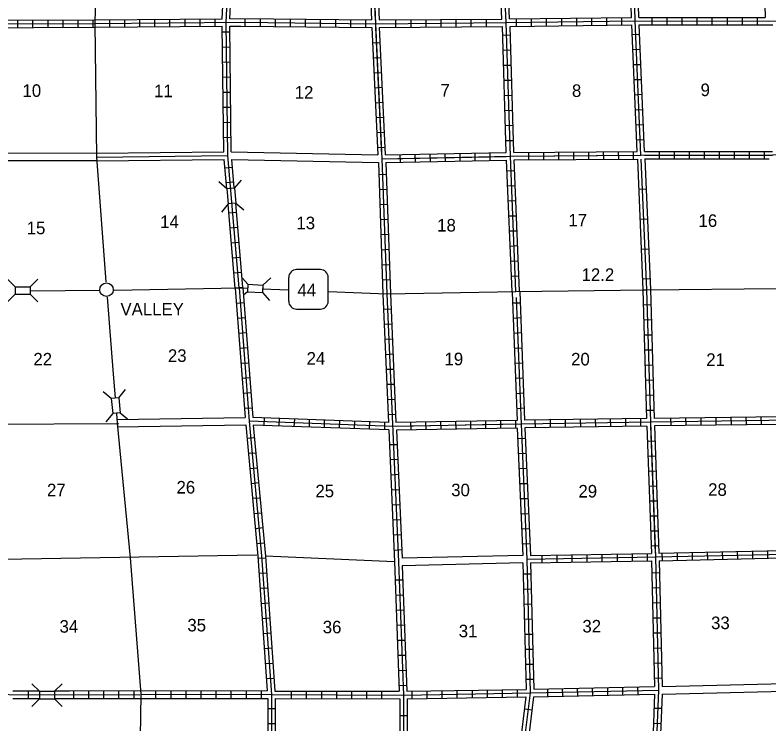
# Model space of a CAD drawing. Extents: x 1573595 to 1966509, y 15645447 to 16022437.
# Drawn here: x 1830649 to 1860673, y 15743032 to 15771259 of the extents above; entities that cross this region are included whole.
import ezdxf

# ---------------------------------------------------------------- set-up
doc = ezdxf.new("R2010")
doc.units = 0
for name, color, linetype in [('L11', 7, 'Continuous'), ('L13', 7, 'Continuous'), ('L14', 7, 'Continuous'), ('L16', 7, 'Continuous'), ('L18', 7, 'Continuous'), ('L28', 7, 'Continuous'), ('L3', 7, 'Continuous'), ('L4', 7, 'Continuous'), ('L8', 7, 'Continuous'), ('L9', 7, 'Continuous')]:
    doc.layers.add(name, color=color, linetype=linetype)

msp = doc.modelspace()

# ---------------------------------------------------------------- linework, layer by layer
at = {"layer": 'L11'}
for points in [[(1844636, 15776149), (1844844, 15771065)], [(1844936, 15776157), (1845144, 15771065)], [(1860394, 15776165), (1860519, 15771165)], [(1833894, 15765757), (1828736, 15765749)], [(1833894, 15765757), (1838961, 15765807)], [(1839261, 15765807), (1845094, 15765690)], [(1833894, 15765457), (1828753, 15765449)], [(1833894, 15765457), (1838978, 15765507)], [(1839278, 15765507), (1845119, 15765390)], [(1834719, 15755157), (1839811, 15755240)], [(1834719, 15754857), (1839836, 15754940)], [(1850877, 15749732), (1846061, 15749632)], [(1850877, 15749440), (1846069, 15749332)], [(1856419, 15744523), (1861302, 15744640)], [(1856419, 15744223), (1861302, 15744340)]]:
    msp.add_lwpolyline(points, dxfattribs=at)
at = {"layer": 'L13'}
for points in [[(1829603, 15754974), (1834778, 15754999)], [(1830128, 15749590), (1840278, 15749765)], [(1845767, 15749482), (1840626, 15749716)]]:
    msp.add_lwpolyline(points, dxfattribs=at)
at = {"layer": 'L16'}
msp.add_circle((1834290, 15760321), 269, dxfattribs=at)
at = {"layer": 'L18'}
for p, q in [((1839086, 15764340), (1838761, 15764615)), ((1839386, 15764365), (1839661, 15764690)), ((1839386, 15764365), (1839086, 15764340)), ((1839086, 15764340), (1839136, 15763740)), ((1839386, 15764365), (1839436, 15763765)), ((1839136, 15763740), (1838869, 15763415)), ((1839436, 15763765), (1839136, 15763740)), ((1839436, 15763765), (1839761, 15763499)), ((1830653, 15760440), (1830353, 15760740)), ((1831253, 15760440), (1831553, 15760740)), ((1839919, 15760540), (1839703, 15760782)), ((1840519, 15760507), (1840836, 15760790)), ((1830653, 15760440), (1830653, 15760140)), ((1830653, 15760440), (1831253, 15760440)), ((1831253, 15760440), (1831253, 15760140)), ((1839919, 15760540), (1839903, 15760240)), ((1839919, 15760540), (1840519, 15760507)), ((1840519, 15760507), (1840503, 15760207)), ((1830653, 15760140), (1830353, 15759840)), ((1830653, 15760140), (1831253, 15760140)), ((1831253, 15760140), (1831553, 15759840)), ((1839903, 15760240), (1839744, 15760099)), ((1839903, 15760240), (1840503, 15760207)), ((1840503, 15760207), (1840786, 15759890)), ((1834478, 15755990), (1834153, 15756257)), ((1834778, 15756015), (1835044, 15756349)), ((1834778, 15756015), (1834478, 15755990)), ((1834478, 15755990), (1834536, 15755390)), ((1834778, 15756015), (1834836, 15755424)), ((1834536, 15755390), (1834269, 15755065)), ((1834836, 15755424), (1834536, 15755390)), ((1834836, 15755424), (1835128, 15755182)), ((1831620, 15744332), (1831320, 15744632)), ((1832220, 15744332), (1832520, 15744632)), ((1831620, 15744332), (1831620, 15744032)), ((1831620, 15744332), (1832220, 15744332)), ((1832220, 15744332), (1832220, 15744032)), ((1831620, 15744032), (1831320, 15743732)), ((1831620, 15744032), (1832220, 15744032)), ((1832220, 15744032), (1832520, 15743732))]:
    msp.add_line(p, q, dxfattribs=at)
at = {"layer": 'L3'}
for p, q in [((1842811, 15761124), (1841861, 15761124)), ((1841544, 15760807), (1841544, 15759865)), ((1843119, 15759865), (1843119, 15760807)), ((1841861, 15759549), (1842811, 15759549))]:
    msp.add_line(p, q, dxfattribs=at)
for points in [[(1831261, 15760282), (1834019, 15760299)], [(1834594, 15760307), (1839569, 15760399), (1839894, 15760382)], [(1840494, 15760357), (1841544, 15760315)], [(1843128, 15760249), (1845452, 15760157), (1850594, 15760257), (1855802, 15760324), (1860994, 15760365)]]:
    msp.add_lwpolyline(points, dxfattribs=at)
for centre, start, end in [((1841861, 15760809), 90.0011, 180.0011), ((1842806, 15760809), 0.0011, 90.0011), ((1841861, 15759864), 180.0011, 270.0011), ((1842806, 15759864), 270.0011, 0.0011)]:
    msp.add_arc(centre, 315, start, end, dxfattribs=at)
at = {"layer": 'L4'}
for points in [[(1833878, 15786716), (1833969, 15781457), (1833944, 15776182), (1833819, 15770924), (1833894, 15765607)], [(1833894, 15765607), (1834269, 15760640)], [(1834319, 15760032), (1834553, 15756957), (1834636, 15756015)], [(1834686, 15755399), (1834719, 15755007), (1835228, 15749648), (1835661, 15744215)], [(1835661, 15744215), (1835578, 15739090)]]:
    msp.add_lwpolyline(points, dxfattribs=at)
at = {"layer": 'L8'}
for p, q in [((1835619, 15770790), (1835619, 15771090)), ((1836219, 15770790), (1836219, 15771090)), ((1836819, 15770799), (1836819, 15771099)), ((1837419, 15770807), (1837419, 15771107)), ((1838019, 15770807), (1838019, 15771107)), ((1838619, 15770815), (1838619, 15771115)), ((1839819, 15770824), (1839819, 15771124)), ((1840419, 15770815), (1840419, 15771115)), ((1841019, 15770807), (1841019, 15771107)), ((1841619, 15770799), (1841619, 15771099)), ((1842219, 15770799), (1842219, 15771099)), ((1842819, 15770790), (1842819, 15771090)), ((1847619, 15770790), (1847619, 15771090)), ((1848219, 15770790), (1848219, 15771090)), ((1848819, 15770799), (1848819, 15771099)), ((1849419, 15770799), (1849419, 15771099)), ((1850619, 15770815), (1850619, 15771115)), ((1851219, 15770824), (1851219, 15771124)), ((1851819, 15770832), (1851819, 15771132)), ((1852419, 15770832), (1852419, 15771132)), ((1853019, 15770840), (1853019, 15771140)), ((1853619, 15770849), (1853619, 15771149)), ((1854219, 15770857), (1854219, 15771157)), ((1854819, 15770865), (1854819, 15771165)), ((1856019, 15770874), (1856019, 15771174)), ((1856619, 15770874), (1856619, 15771174)), ((1857219, 15770874), (1857219, 15771174)), ((1857819, 15770874), (1857819, 15771174)), ((1858419, 15770865), (1858419, 15771165)), ((1859019, 15770865), (1859019, 15771165)), ((1859619, 15770865), (1859619, 15771165)), ((1860219, 15770865), (1860219, 15771165)), ((1830761, 15770765), (1830761, 15771065)), ((1831361, 15770765), (1831361, 15771065)), ((1831961, 15770765), (1831961, 15771065)), ((1832561, 15770765), (1832561, 15771065)), ((1833161, 15770774), (1833161, 15771074)), ((1833761, 15770774), (1833761, 15771074)), ((1834419, 15770782), (1834419, 15771082)), ((1835019, 15770782), (1835019, 15771082)), ((1843419, 15770782), (1843419, 15771082)), ((1844019, 15770774), (1844019, 15771074)), ((1844619, 15770774), (1844619, 15771065)), ((1845819, 15770774), (1845819, 15771074)), ((1846419, 15770774), (1846419, 15771074)), ((1847019, 15770782), (1847019, 15771082)), ((1839211, 15770582), (1838911, 15770574)), ((1850369, 15770457), (1850069, 15770449)), ((1855527, 15770482), (1855227, 15770474)), ((1839211, 15769982), (1838911, 15769974)), ((1844882, 15770155), (1845180, 15770169)), ((1855552, 15769882), (1855252, 15769874)), ((1850386, 15769857), (1850086, 15769849)), ((1839219, 15769382), (1838919, 15769374)), ((1844910, 15769559), (1845208, 15769573)), ((1855577, 15769282), (1855277, 15769274)), ((1850411, 15769257), (1850111, 15769249)), ((1839228, 15768782), (1838928, 15768774)), ((1844939, 15768963), (1845237, 15768977)), ((1855602, 15768682), (1855302, 15768674)), ((1844967, 15768367), (1845265, 15768382)), ((1850427, 15768657), (1850127, 15768649)), ((1839236, 15768182), (1838936, 15768174)), ((1855627, 15768090), (1855327, 15768074)), ((1844996, 15767771), (1845294, 15767786)), ((1850444, 15768057), (1850144, 15768049)), ((1839244, 15767582), (1838944, 15767574)), ((1855652, 15767490), (1855352, 15767474)), ((1845024, 15767176), (1845322, 15767190)), ((1850469, 15767457), (1850169, 15767449)), ((1839253, 15766982), (1838953, 15766974)), ((1855677, 15766890), (1855377, 15766874)), ((1845052, 15766580), (1845350, 15766594)), ((1850486, 15766857), (1850186, 15766849)), ((1839261, 15766382), (1838961, 15766374)), ((1855702, 15766290), (1855402, 15766274)), ((1845081, 15765984), (1845379, 15765998)), ((1850511, 15766257), (1850211, 15766249)), ((1845996, 15765403), (1845991, 15765701)), ((1846593, 15765414), (1846587, 15765712)), ((1847189, 15765425), (1847184, 15765723)), ((1847786, 15765437), (1847780, 15765735)), ((1848382, 15765448), (1848377, 15765746)), ((1848979, 15765459), (1848973, 15765758)), ((1849575, 15765471), (1849570, 15765769)), ((1851109, 15765495), (1851107, 15765793)), ((1851706, 15765499), (1851704, 15765798)), ((1852303, 15765503), (1852300, 15765802)), ((1852899, 15765507), (1852897, 15765806)), ((1853496, 15765511), (1853494, 15765810)), ((1854092, 15765515), (1854090, 15765814)), ((1854689, 15765520), (1854687, 15765818)), ((1855285, 15765524), (1855283, 15765822)), ((1856315, 15765533), (1856315, 15765831)), ((1856912, 15765533), (1856912, 15765831)), ((1857509, 15765533), (1857509, 15765831)), ((1858105, 15765533), (1858105, 15765831)), ((1858702, 15765533), (1858702, 15765831)), ((1859299, 15765533), (1859299, 15765831)), ((1859895, 15765533), (1859895, 15765831)), ((1860492, 15765533), (1860492, 15765831)), ((1839311, 15765190), (1839011, 15765165)), ((1845136, 15764915), (1845436, 15764924)), ((1850552, 15765057), (1850252, 15765049)), ((1839361, 15764599), (1839061, 15764574)), ((1845152, 15764315), (1845452, 15764324)), ((1850577, 15764457), (1850277, 15764449)), ((1845178, 15763715), (1845477, 15763732)), ((1850602, 15763857), (1850302, 15763849)), ((1839461, 15763399), (1839161, 15763374)), ((1845194, 15763115), (1845494, 15763132)), ((1850627, 15763257), (1850327, 15763249)), ((1839511, 15762799), (1839219, 15762774)), ((1845219, 15762515), (1845519, 15762532)), ((1850644, 15762657), (1850344, 15762649)), ((1839569, 15762207), (1839269, 15762182)), ((1845236, 15761915), (1845536, 15761932)), ((1850669, 15762065), (1850369, 15762049)), ((1839619, 15761607), (1839319, 15761582)), ((1845261, 15761315), (1845561, 15761332)), ((1850694, 15761465), (1850394, 15761449)), ((1839669, 15761007), (1839369, 15760982)), ((1845286, 15760715), (1845586, 15760732)), ((1850719, 15760865), (1850419, 15760849)), ((1839719, 15760415), (1839419, 15760382)), ((1839419, 15760390), (1839719, 15760407)), ((1855652, 15760315), (1855952, 15760332)), ((1839469, 15759790), (1839761, 15759815)), ((1850769, 15759790), (1850469, 15759782)), ((1855669, 15759715), (1855969, 15759732)), ((1845328, 15759549), (1845627, 15759565)), ((1839511, 15759190), (1839811, 15759215)), ((1850794, 15759199), (1850494, 15759182)), ((1855686, 15759124), (1855986, 15759132)), ((1845352, 15758949), (1845652, 15758965)), ((1839561, 15758590), (1839861, 15758615)), ((1850811, 15758599), (1850519, 15758582)), ((1855702, 15758524), (1856002, 15758532)), ((1845378, 15758349), (1845677, 15758365)), ((1839603, 15757990), (1839903, 15758015)), ((1850836, 15757999), (1850536, 15757982)), ((1855727, 15757924), (1856027, 15757932)), ((1845411, 15757749), (1845711, 15757765)), ((1839653, 15757399), (1839953, 15757415)), ((1850861, 15757399), (1850561, 15757382)), ((1855744, 15757324), (1856044, 15757332)), ((1845436, 15757157), (1845736, 15757165)), ((1839694, 15756799), (1839994, 15756824)), ((1850886, 15756799), (1850586, 15756782)), ((1855761, 15756724), (1856061, 15756732)), ((1845461, 15756557), (1845761, 15756565)), ((1839744, 15756199), (1840044, 15756224)), ((1850902, 15756199), (1850602, 15756182)), ((1855777, 15756124), (1856077, 15756132)), ((1845486, 15755957), (1845786, 15755965)), ((1839786, 15755599), (1840086, 15755624)), ((1850927, 15755599), (1850627, 15755582)), ((1855794, 15755524), (1856094, 15755532)), ((1840569, 15754915), (1840586, 15755215)), ((1841169, 15754898), (1841186, 15755199)), ((1841769, 15754874), (1841786, 15755174)), ((1845511, 15755357), (1845811, 15755365)), ((1854377, 15754874), (1854369, 15755174)), ((1854977, 15754882), (1854969, 15755182)), ((1855577, 15754890), (1855569, 15755190)), ((1856777, 15754907), (1856769, 15755207)), ((1857377, 15754915), (1857369, 15755215)), ((1857977, 15754924), (1857969, 15755224)), ((1858577, 15754932), (1858569, 15755232)), ((1859177, 15754940), (1859169, 15755240)), ((1859777, 15754948), (1859769, 15755249)), ((1860377, 15754957), (1860369, 15755257)), ((1842369, 15754857), (1842378, 15755157)), ((1842969, 15754832), (1842978, 15755132)), ((1843569, 15754807), (1843578, 15755107)), ((1844169, 15754790), (1844178, 15755090)), ((1844769, 15754765), (1844778, 15755065)), ((1845369, 15754740), (1845378, 15755040)), ((1846421, 15754743), (1846416, 15755041)), ((1847017, 15754753), (1847012, 15755052)), ((1847614, 15754764), (1847609, 15755062)), ((1848210, 15754774), (1848205, 15755072)), ((1848807, 15754784), (1848802, 15755083)), ((1849403, 15754795), (1849398, 15755093)), ((1850000, 15754805), (1849995, 15755103)), ((1850596, 15754815), (1850591, 15755113)), ((1851377, 15754832), (1851369, 15755132)), ((1851977, 15754840), (1851969, 15755140)), ((1852577, 15754848), (1852569, 15755149)), ((1853177, 15754857), (1853169, 15755157)), ((1853777, 15754865), (1853769, 15755165)), ((1839886, 15754407), (1840186, 15754432)), ((1850977, 15754398), (1850677, 15754382)), ((1855833, 15754294), (1856131, 15754305)), ((1845561, 15754157), (1845861, 15754165)), ((1839944, 15753807), (1840244, 15753832)), ((1851002, 15753798), (1850702, 15753790)), ((1855855, 15753698), (1856153, 15753709)), ((1845594, 15753557), (1845894, 15753573)), ((1840003, 15753207), (1840294, 15753232)), ((1851027, 15753198), (1850727, 15753190)), ((1855876, 15753102), (1856174, 15753112)), ((1845619, 15752957), (1845919, 15752973)), ((1840053, 15752607), (1840353, 15752640)), ((1851052, 15752598), (1850752, 15752590)), ((1855898, 15752505), (1856196, 15752516)), ((1845644, 15752357), (1845944, 15752373)), ((1840111, 15752015), (1840411, 15752040)), ((1851077, 15751998), (1850786, 15751990)), ((1855919, 15751909), (1856217, 15751920)), ((1845669, 15751757), (1845969, 15751773)), ((1840161, 15751415), (1840461, 15751440)), ((1851111, 15751398), (1850811, 15751390)), ((1855941, 15751313), (1856239, 15751324)), ((1845694, 15751157), (1845994, 15751173)), ((1840219, 15750815), (1840519, 15750848)), ((1851136, 15750798), (1850836, 15750790)), ((1855962, 15750717), (1856261, 15750727)), ((1845719, 15750557), (1846019, 15750573)), ((1840269, 15750223), (1840569, 15750248)), ((1851161, 15750207), (1850861, 15750190)), ((1855984, 15750120), (1856282, 15750131)), ((1845744, 15749957), (1846044, 15749973)), ((1852836, 15749473), (1852836, 15749773)), ((1853436, 15749482), (1853436, 15749782)), ((1854036, 15749490), (1854036, 15749790)), ((1854636, 15749507), (1854636, 15749807)), ((1855236, 15749515), (1855236, 15749815)), ((1855836, 15749523), (1855836, 15749823)), ((1856436, 15749540), (1856427, 15749840)), ((1857036, 15749548), (1857027, 15749848)), ((1857635, 15749565), (1857627, 15749865)), ((1858235, 15749582), (1858227, 15749882)), ((1858835, 15749590), (1858827, 15749890)), ((1859435, 15749607), (1859427, 15749907)), ((1860035, 15749615), (1860027, 15749915)), ((1860635, 15749632), (1860627, 15749932)), ((1840336, 15749631), (1840636, 15749648)), ((1851636, 15749448), (1851636, 15749748)), ((1852236, 15749465), (1852236, 15749765)), ((1840369, 15749032), (1840669, 15749048)), ((1851202, 15748998), (1850902, 15748990)), ((1856319, 15749048), (1856019, 15749040)), ((1845794, 15748765), (1846094, 15748773)), ((1840411, 15748432), (1840711, 15748448)), ((1851219, 15748398), (1850919, 15748390)), ((1856327, 15748448), (1856036, 15748440)), ((1845819, 15748165), (1846119, 15748173)), ((1840453, 15747832), (1840753, 15747848)), ((1851227, 15747798), (1850927, 15747790)), ((1856344, 15747848), (1856044, 15747840)), ((1845844, 15747565), (1846144, 15747573)), ((1840494, 15747232), (1840794, 15747257)), ((1851244, 15747198), (1850944, 15747190)), ((1856361, 15747248), (1856061, 15747240)), ((1845861, 15746965), (1846161, 15746973)), ((1840536, 15746632), (1840836, 15746657)), ((1851261, 15746598), (1850961, 15746590)), ((1856377, 15746648), (1856077, 15746640)), ((1845886, 15746365), (1846186, 15746373)), ((1840578, 15746032), (1840878, 15746057)), ((1851277, 15745998), (1850977, 15745990)), ((1856386, 15746048), (1856086, 15746040)), ((1845911, 15745765), (1846211, 15745773)), ((1840619, 15745440), (1840919, 15745457)), ((1851294, 15745398), (1850994, 15745398)), ((1856402, 15745448), (1856102, 15745440)), ((1845936, 15745165), (1846236, 15745173)), ((1840669, 15744840), (1840961, 15744857)), ((1851302, 15744798), (1851002, 15744798)), ((1856419, 15744848), (1856119, 15744840)), ((1836261, 15744065), (1836261, 15744365)), ((1836861, 15744065), (1836861, 15744365)), ((1845952, 15744565), (1846252, 15744573)), ((1848261, 15744065), (1848261, 15744365)), ((1848861, 15744073), (1848861, 15744373)), ((1849461, 15744090), (1849461, 15744390)), ((1850061, 15744098), (1850061, 15744398)), ((1850661, 15744107), (1850661, 15744407)), ((1851861, 15744132), (1851861, 15744432)), ((1852461, 15744140), (1852452, 15744440)), ((1853061, 15744157), (1853052, 15744457)), ((1853661, 15744165), (1853652, 15744465)), ((1854261, 15744182), (1854252, 15744482)), ((1854861, 15744190), (1854852, 15744490)), ((1855461, 15744207), (1855452, 15744507)), ((1832986, 15744048), (1832986, 15744348)), ((1833586, 15744048), (1833586, 15744348)), ((1834186, 15744040), (1834186, 15744340)), ((1834786, 15744040), (1834786, 15744340)), ((1835386, 15744040), (1835386, 15744340)), ((1837461, 15744057), (1837461, 15744357)), ((1838061, 15744057), (1838061, 15744357)), ((1838661, 15744057), (1838661, 15744357)), ((1839261, 15744057), (1839261, 15744357)), ((1839861, 15744048), (1839861, 15744348)), ((1840461, 15744048), (1840461, 15744348)), ((1841661, 15744048), (1841661, 15744348)), ((1842261, 15744040), (1842261, 15744340)), ((1842861, 15744040), (1842861, 15744340)), ((1843461, 15744040), (1843461, 15744340)), ((1844061, 15744040), (1844061, 15744340)), ((1844661, 15744040), (1844661, 15744340)), ((1845261, 15744032), (1845261, 15744332)), ((1846461, 15744040), (1846461, 15744340)), ((1847061, 15744048), (1847061, 15744348)), ((1847661, 15744057), (1847661, 15744357)), ((1856119, 15744223), (1855936, 15739590)), ((1856419, 15744223), (1856235, 15739593)), ((1840711, 15744040), (1840711, 15739185)), ((1841011, 15744040), (1841011, 15739182)), ((1845969, 15744032), (1845969, 15739148)), ((1846269, 15744032), (1846269, 15739157)), ((1840711, 15743648), (1841011, 15743648)), ((1851236, 15743582), (1850936, 15743623)), ((1856394, 15743640), (1856094, 15743648)), ((1845969, 15743373), (1846269, 15743373)), ((1840711, 15743048), (1841011, 15743048)), ((1856377, 15743040), (1856077, 15743048))]:
    msp.add_line(p, q, dxfattribs=at)
for points in [[(1839569, 15760399), (1839119, 15765665), (1839053, 15770965), (1839311, 15776232), (1839303, 15781465), (1839103, 15786716), (1838936, 15791941), (1838794, 15797191), (1838644, 15801924)], [(1850594, 15760257), (1850377, 15765640), (1850202, 15770957), (1849911, 15777382), (1849627, 15786716), (1849436, 15791907), (1849219, 15798824), (1849144, 15801782)], [(1855577, 15765682), (1855352, 15771024), (1855127, 15779457), (1855061, 15781524)], [(1838903, 15771115), (1839144, 15776082)], [(1839203, 15771115), (1839444, 15776065)], [(1850036, 15771099), (1849811, 15776157)], [(1850336, 15771107), (1850111, 15776165)], [(1855194, 15771165), (1855061, 15776174)], [(1855494, 15771165), (1855361, 15776174)], [(1833819, 15771074), (1838903, 15771115)], [(1839203, 15771115), (1839636, 15771124), (1844844, 15771065)], [(1845144, 15771065), (1850036, 15771099)], [(1850336, 15771107), (1855194, 15771165)], [(1855494, 15771165), (1860519, 15771165)], [(1797362, 15770874), (1802654, 15770840), (1807804, 15770740), (1813103, 15770657), (1818012, 15770690), (1823195, 15770857), (1826095, 15770849), (1826503, 15770540), (1826611, 15769649), (1826620, 15768665), (1826903, 15768307), (1828545, 15768407), (1828520, 15770607), (1828686, 15770840), (1828945, 15770907), (1833819, 15770924)], [(1828395, 15768549), (1828370, 15770657), (1828595, 15770974), (1828928, 15771057), (1833819, 15771074)], [(1833819, 15770924), (1839636, 15770974), (1845002, 15770915), (1850202, 15770957), (1855352, 15771024), (1860644, 15771015), (1865927, 15771032), (1871118, 15771040)], [(1833819, 15770774), (1838903, 15770815)], [(1838961, 15765807), (1838903, 15770815)], [(1839203, 15770815), (1839636, 15770824), (1844853, 15770765)], [(1839261, 15765807), (1839203, 15770815)], [(1845002, 15770915), (1845261, 15765540), (1845452, 15760157)], [(1845152, 15770765), (1850061, 15770799)], [(1850211, 15765782), (1850061, 15770799)], [(1850361, 15770807), (1855211, 15770865)], [(1850511, 15765790), (1850361, 15770807)], [(1855419, 15765824), (1855211, 15770865)], [(1855511, 15770865), (1860835, 15770865)], [(1855719, 15765832), (1855511, 15770865)], [(1828678, 15768265), (1828695, 15768265), (1828670, 15770557), (1828778, 15770707), (1828961, 15770757), (1833819, 15770774)], [(1844853, 15770765), (1845094, 15765690)], [(1845003, 15770758), (1845244, 15765683)], [(1845152, 15770765), (1845394, 15765690)], [(1845261, 15765540), (1850377, 15765640), (1855577, 15765682), (1860810, 15765690), (1866002, 15765740), (1871243, 15765774), (1876418, 15765815)], [(1845394, 15765690), (1850211, 15765782)], [(1850511, 15765790), (1855419, 15765824)], [(1855719, 15765832), (1860819, 15765832)], [(1855719, 15765682), (1860819, 15765682)], [(1839086, 15764340), (1838978, 15765507)], [(1839378, 15764374), (1839278, 15765507)], [(1845119, 15765390), (1845302, 15760149)], [(1845397, 15765540), (1850214, 15765632)], [(1845419, 15765390), (1850227, 15765482)], [(1845419, 15765390), (1845602, 15760165)], [(1850444, 15760249), (1850227, 15765482)], [(1850512, 15765640), (1855420, 15765674)], [(1850527, 15765490), (1855436, 15765524)], [(1850744, 15760265), (1850527, 15765490)], [(1855727, 15765532), (1860677, 15765532)], [(1839419, 15760382), (1839136, 15763715)], [(1839719, 15760415), (1839436, 15763765)], [(1839419, 15760390), (1839811, 15755240)], [(1839569, 15760399), (1839978, 15755090), (1840469, 15749723), (1840861, 15744198), (1840869, 15739040)], [(1839719, 15760407), (1840119, 15755232)], [(1855652, 15760315), (1855802, 15755190)], [(1855802, 15760324), (1855961, 15755049)], [(1855952, 15760332), (1856102, 15755199)], [(1845302, 15760149), (1845519, 15755040)], [(1845452, 15760157), (1845919, 15749482), (1846119, 15744182), (1846127, 15738998)], [(1845602, 15760165), (1845819, 15755032)], [(1850452, 15760207), (1850644, 15755115)], [(1850611, 15760015), (1850802, 15754974), (1851036, 15749590), (1851169, 15744265), (1850902, 15742140), (1850919, 15739415)], [(1850752, 15760240), (1850944, 15755124)], [(1866344, 15755190), (1855961, 15755049), (1850802, 15754974), (1845702, 15754882), (1839978, 15755090)], [(1845519, 15755040), (1840119, 15755232)], [(1855802, 15755190), (1850944, 15755124)], [(1861161, 15755259), (1856102, 15755199)], [(1839836, 15754940), (1840319, 15749715), (1840694, 15744348)], [(1845536, 15754740), (1840136, 15754932)], [(1840136, 15754932), (1840616, 15749716)], [(1850644, 15755115), (1845819, 15755032)], [(1850647, 15754965), (1845822, 15754882)], [(1855811, 15754890), (1850952, 15754824)], [(1855811, 15754890), (1855994, 15749823)], [(1855960, 15754896), (1856144, 15749829)], [(1861019, 15754957), (1856111, 15754898)], [(1856111, 15754898), (1856294, 15749832)], [(1845536, 15754740), (1845767, 15749482)], [(1850652, 15754815), (1845836, 15754732)], [(1845836, 15754732), (1846061, 15749632)], [(1850652, 15754815), (1850877, 15749732)], [(1850952, 15754824), (1851177, 15749740)], [(1851036, 15749590), (1856152, 15749682), (1861352, 15749798), (1866544, 15749957)], [(1851177, 15749740), (1855994, 15749823)], [(1856294, 15749832), (1861194, 15749940)], [(1840626, 15749716), (1840994, 15744340)], [(1845764, 15749482), (1845952, 15744332)], [(1851177, 15749440), (1856002, 15749523)], [(1856002, 15749523), (1856119, 15744523)], [(1856152, 15749682), (1856277, 15744373), (1856077, 15739448)], [(1856302, 15749532), (1861202, 15749640)], [(1856302, 15749532), (1856419, 15744523)], [(1846069, 15749332), (1846252, 15744332)], [(1850877, 15749440), (1851011, 15744407)], [(1851177, 15749440), (1851311, 15744415)], [(1832820, 15744351), (1835661, 15744365)], [(1835661, 15744215), (1840861, 15744198), (1846119, 15744182), (1851169, 15744265), (1856277, 15744373)], [(1835661, 15744365), (1840694, 15744348)], [(1846252, 15744332), (1851011, 15744407)], [(1851311, 15744415), (1856119, 15744523)], [(1825186, 15744215), (1835619, 15744190)], [(1840994, 15744340), (1845952, 15744332)], [(1846269, 15744032), (1850994, 15744107)], [(1850994, 15744107), (1850752, 15742148), (1850761, 15739548)], [(1851294, 15744115), (1851052, 15742132), (1851061, 15739565)], [(1851294, 15744115), (1856119, 15744223)], [(1832820, 15744047), (1835619, 15744040)], [(1835619, 15744040), (1840711, 15744040)], [(1841011, 15744040), (1845969, 15744032)]]:
    msp.add_lwpolyline(points, dxfattribs=at)
at = {"layer": 'L9'}
for p, q in [((1844786, 15776151), (1844994, 15771059)), ((1855480, 15764327), (1855778, 15764340)), ((1855531, 15763135), (1855830, 15763148)), ((1855583, 15761943), (1855881, 15761956)), ((1855635, 15760751), (1855933, 15760763)), ((1855960, 15754896), (1856144, 15749829)), ((1831186, 15744048), (1831186, 15744348))]:
    msp.add_line(p, q, dxfattribs=at)
for points in [[(1844786, 15776307), (1845002, 15770915)], [(1845002, 15770772), (1845244, 15765697)], [(1855719, 15765682), (1860669, 15765682)], [(1833894, 15765607), (1839119, 15765665)], [(1845397, 15765540), (1850214, 15765632)], [(1850512, 15765640), (1855420, 15765674)], [(1855436, 15765524), (1855652, 15760315)], [(1855577, 15765525), (1855802, 15760325)], [(1855727, 15765532), (1855952, 15760332)], [(1850647, 15754965), (1845822, 15754882)], [(1855961, 15755049), (1856152, 15749682)], [(1830553, 15744348), (1831611, 15744348)], [(1832228, 15744348), (1832820, 15744351)], [(1830553, 15744048), (1831611, 15744048)], [(1832228, 15744048), (1832820, 15744047)]]:
    msp.add_lwpolyline(points, dxfattribs=at)

# ---------------------------------------------------------------- texts
at = {"layer": 'L14'}
for s, p in [('10', (1830944, 15768002)), ('11', (1836186, 15767990)), ('12', (1841786, 15767932)), ('7', (1847594, 15768015)), ('8', (1852827, 15767999)), ('9', (1857952, 15768032)), ('14', (1836428, 15762778)), ('17', (1852686, 15762840)), ('16', (1857869, 15762824)), ('15', (1831111, 15762532)), ('13', (1841853, 15762732)), ('18', (1847461, 15762640)), ('23', (1836736, 15757449)), ('22', (1831378, 15757307)), ('24', (1842261, 15757340)), ('19', (1847752, 15757315)), ('20', (1852794, 15757307)), ('21', (1858177, 15757290)), ('27', (1831920, 15752098)), ('26', (1837078, 15752207)), ('25', (1842611, 15752057)), ('30', (1848019, 15752098)), ('29', (1853086, 15752048)), ('28', (1858252, 15752115)), ('34', (1832420, 15746665)), ('35', (1837511, 15746715)), ('36', (1842903, 15746640)), ('32', (1853244, 15746673)), ('33', (1858369, 15746807)), ('31', (1848319, 15746482))]:
    msp.add_text(s, height=500, rotation=360, dxfattribs=at).set_placement(p)
at = {"layer": 'L16'}
msp.add_text('VALLEY', height=500, rotation=360, dxfattribs=at).set_placement((1834845, 15759300))
at = {"layer": 'L28'}
msp.add_text('12.2', height=500, rotation=360, dxfattribs=at).set_placement((1853211, 15760674))
at = {"layer": 'L3'}
msp.add_text('44', height=500, rotation=360, dxfattribs=at).set_placement((1841894, 15760057))

doc.saveas('drawing.dxf')
